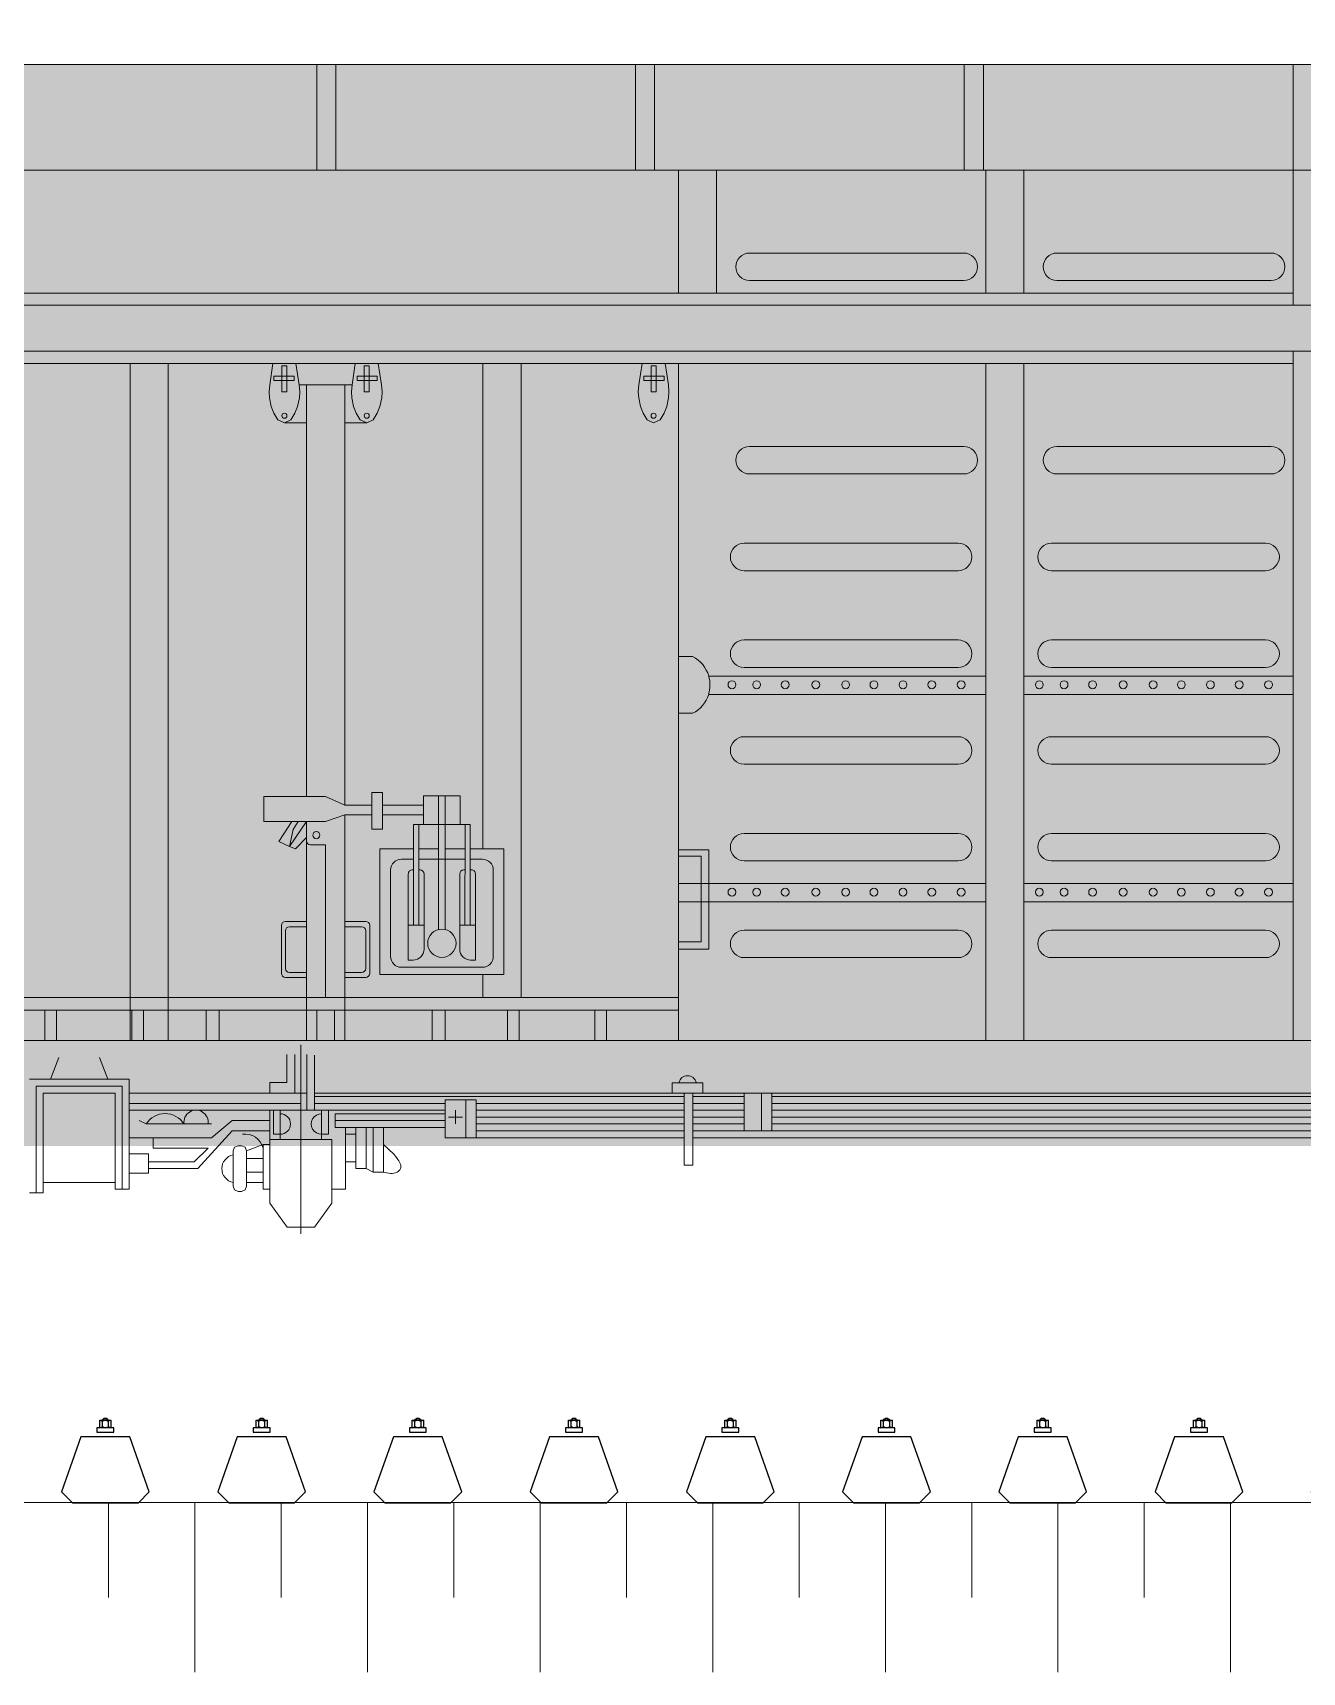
# Model space of a CAD drawing. Extents: x -47970 to 37163, y -191118 to -99096.
# Drawn here: x -3533 to 879, y -144646 to -138948 of the extents above; entities that cross this region are included whole.
import ezdxf

# ---------------------------------------------------------------- set-up
doc = ezdxf.new("R2010")
doc.units = 0
doc.header["$LTSCALE"] = 45
doc.header["$MEASUREMENT"] = 0
doc.linetypes.add('K5LT_THIN', pattern=[0])
for name, color, linetype, lineweight in [('2.Тонкая', 7, 'CONTINUOUS', 18), ('второстепенные', 7, 'CONTINUOUS', 25), ('линии', 7, 'CONTINUOUS', 35), ('штриховка', 7, 'CONTINUOUS', 9)]:
    doc.layers.add(name, color=color, linetype=linetype, lineweight=lineweight)
doc.layers.add('R', color=1, linetype='CONTINUOUS')

# ---------------------------------------------------------------- blocks, each defined once
blk = doc.blocks.new('*U88')
at = {"layer": 'штриховка', "ltscale": 100, "true_color": 0xffffff}
h = blk.add_hatch(color=7, dxfattribs=at)
h.dxf.hatch_style = 1
edge = h.paths.add_edge_path()
edge.add_line((6859.5, 4171.8), (6859.6, 4223))
edge.add_line((6859.6, 4223), (6859.6, 4530.7))
edge.add_arc((6800.4, 4530.7), 59.2, 0, 90)
edge.add_line((6800.4, 4589.9), (-6800.4, 4589.9))
edge.add_arc((-6800.4, 4530.7), 59.2, 90, 180)
edge.add_line((-6859.6, 4530.7), (-6859.6, 4223))
edge.add_line((-6859.6, 4223), (-6859.6, 4057.8))
edge.add_line((-6859.6, 4057.8), (-6859.5, 4057.8))
edge.add_line((-6859.5, 4057.8), (-6859.5, 1197.2))
edge.add_line((-6859.5, 1197.2), (-6934.8, 1197.2))
edge.add_line((-6934.8, 1197.2), (-6934.8, 830.7))
edge.add_line((-6934.8, 830.7), (-6361, 830.7))
edge.add_ellipse((-5949.5, 501.3), major_axis=(0, 527.1), ratio=1, start_angle=411.3283, end_angle=521.9971)
edge.add_line((-6112.4, 0), (-5786.6, 0))
edge.add_ellipse((-5949.5, 501.3), major_axis=(0, 527.1), ratio=1, start_angle=198.0029, end_angle=234.647)
edge.add_ellipse((-5949.5, 501.3), major_axis=(0, 527.1), ratio=1, start_angle=234.647, end_angle=237.3136)
edge.add_line((-5505.9, 216.7), (-5473.6, 221.6))
edge.add_ellipse((-5520.8, 294.2), major_axis=(0, 86.6), ratio=1, start_angle=213.0505, end_angle=238.1758)
edge.add_line((-5447.2, 248.5), (-5431, 228.4))
edge.add_ellipse((-5377.5, 271.7), major_axis=(0, 68.8), ratio=1, start_angle=128.9623, end_angle=166.6331)
edge.add_ellipse((-5377.5, 271.7), major_axis=(0, 68.8), ratio=1, start_angle=166.6331, end_angle=180)
edge.add_line((-5377.5, 202.8), (-4999.8, 202.8))
edge.add_line((-4999.8, 202.8), (-4622.1, 202.8))
edge.add_ellipse((-4622.1, 271.7), major_axis=(0, 68.8), ratio=1, start_angle=180, end_angle=193.3669)
edge.add_ellipse((-4622.1, 271.7), major_axis=(0, 68.8), ratio=1, start_angle=193.3669, end_angle=231.0377)
edge.add_line((-4568.5, 228.4), (-4552.3, 248.5))
edge.add_ellipse((-4478.7, 294.2), major_axis=(0, 86.6), ratio=1, start_angle=121.8242, end_angle=146.9495)
edge.add_line((-4525.9, 221.6), (-4493.7, 216.7))
edge.add_ellipse((-4050, 501.3), major_axis=(0, 527.1), ratio=1, start_angle=122.6864, end_angle=125.353)
edge.add_ellipse((-4050, 501.3), major_axis=(0, 527.1), ratio=1, start_angle=125.353, end_angle=161.9971)
edge.add_line((-4212.9, 0), (-3887.1, 0))
edge.add_ellipse((-4050, 501.3), major_axis=(0, 527.1), ratio=1, start_angle=198.0029, end_angle=308.6717)
edge.add_line((-3638.5, 830.7), (3638.5, 830.7))
edge.add_ellipse((4050, 501.3), major_axis=(0, 527.1), ratio=1, start_angle=51.3283, end_angle=161.9971)
edge.add_line((3887.1, 0), (4212.9, 0))
edge.add_ellipse((4050, 501.3), major_axis=(0, 527.1), ratio=1, start_angle=198.0029, end_angle=234.647)
edge.add_ellipse((4050, 501.3), major_axis=(0, 527.1), ratio=1, start_angle=234.647, end_angle=237.3136)
edge.add_line((4493.7, 216.7), (4525.9, 221.6))
edge.add_ellipse((4478.7, 294.2), major_axis=(0, 86.6), ratio=1, start_angle=213.0505, end_angle=238.1758)
edge.add_line((4552.3, 248.5), (4568.5, 228.4))
edge.add_ellipse((4622.1, 271.7), major_axis=(0, 68.8), ratio=1, start_angle=128.9623, end_angle=166.6331)
edge.add_ellipse((4622.1, 271.7), major_axis=(0, 68.8), ratio=1, start_angle=166.6331, end_angle=180)
edge.add_line((4622.1, 202.8), (4999.8, 202.8))
edge.add_line((4999.8, 202.8), (5377.5, 202.8))
edge.add_ellipse((5377.5, 271.7), major_axis=(0, 68.8), ratio=1, start_angle=180, end_angle=193.3669)
edge.add_ellipse((5377.5, 271.7), major_axis=(0, 68.8), ratio=1, start_angle=193.3669, end_angle=231.0377)
edge.add_line((5431, 228.4), (5447.2, 248.5))
edge.add_ellipse((5520.8, 294.2), major_axis=(0, 86.6), ratio=1, start_angle=121.8242, end_angle=146.9495)
edge.add_line((5473.6, 221.6), (5505.9, 216.7))
edge.add_ellipse((5949.5, 501.3), major_axis=(0, 527.1), ratio=1, start_angle=122.6864, end_angle=125.353)
edge.add_ellipse((5949.5, 501.3), major_axis=(0, 527.1), ratio=1, start_angle=125.353, end_angle=161.9971)
edge.add_line((5786.6, 0), (6112.4, 0))
edge.add_ellipse((5949.5, 501.3), major_axis=(0, 527.1), ratio=1, start_angle=-161.9971, end_angle=-51.3283)
edge.add_line((6361, 830.7), (6934.8, 830.7))
edge.add_line((6934.8, 830.7), (6934.8, 1197.2))
edge.add_line((6934.8, 1197.2), (6859.5, 1197.2))
edge.add_line((6859.5, 1197.2), (6859.5, 4171.8))
h.paths.add_polyline_path([(7365, 1143), (7379.6, 1178.4), (7415, 1193), (7271.6, 1193), (7247.6, 1181), (7199.3, 1116.7), (7175.3, 1104.7), (6934.8, 1104.7), (6934.8, 876.8), (7008, 914.2), (7059.5, 910.6), (7188, 820.4), (7285.7, 810.7), (7431.2, 874.6), (7365, 903.7)])
h.paths.add_polyline_path([(6934.8, 4171.8), (6859.6, 4171.8), (6859.5, 1197.2), (6934.8, 1197.2)], flags=17)
h.paths.add_polyline_path([(-6934.8, 1114.7), (-7092.8, 1114.7), (-7115.9, 1126.3), (-7164.3, 1189.9), (-7189.1, 1203), (-7365, 1203), (-7365, 891.8), (-7203.2, 820.8), (-7153.1, 812.8), (-7104.6, 830.8), (-6977, 920.7), (-6934.8, 923.6)])
h.paths.add_polyline_path([(-7365, 1203), (-7401.3, 1188), (-7415, 1153), (-7415, 913.7), (-7365, 891.8)])
h.paths.add_polyline_path([(-6859.6, 4057.8), (-6934.8, 4057.8), (-6934.8, 1197.2), (-6859.5, 1197.2)], flags=17)
h.paths.add_polyline_path([(-3703, 4700), (-4216, 4700), (-4216, 4652.7), (-3703, 4652.7)])
h.paths.add_polyline_path([(-3703, 4652.7), (-4216, 4652.7), (-4216, 4589.9), (-3703, 4589.9)])
h.paths.add_polyline_path([(-4216, 4652.7), (-4431.6, 4652.7), (-4431.6, 4589.9), (-4216, 4589.9)])
h.paths.add_polyline_path([(-3495.9, 4652.7), (-3703, 4652.7), (-3703, 4589.9), (-3495.9, 4589.9)])
h.paths.add_polyline_path([(4431.6, 4652.7), (4216, 4652.7), (4216, 4589.9), (4431.6, 4589.9)])
h.paths.add_polyline_path([(4216, 4652.7), (3703, 4652.7), (3703, 4589.9), (4216, 4589.9)])
h.paths.add_polyline_path([(4216, 4700), (3703, 4700), (3703, 4652.7), (4216, 4652.7)])
h.paths.add_polyline_path([(3703, 4652.7), (3495.9, 4652.7), (3495.9, 4589.9), (3703, 4589.9)])
at = {"layer": '2.Тонкая'}
for p, q in [((6800.4, 4589.9), (-6800.4, 4589.9)), ((-6859.6, 4223), (6859.6, 4223)), ((-3495.9, 3753.2), (0, 3753.2)), ((3495.9, 3753.2), (0, 3753.2)), ((-3495.9, 3593.5), (0, 3593.5)), ((3495.9, 3593.5), (0, 3593.5)), ((-679.5, 3551.1), (-679.5, 1197.2)), ((-546.8, 3551.1), (-546.8, 1197.2)), ((546.8, 3551.1), (546.8, 1863.8)), ((679.5, 3551.1), (679.5, 1347.2)), ((1226.3, 3551.1), (1226.3, 1197.2)), ((-1226.3, 1347.2), (1226.3, 1347.2)), ((-1226.3, 1302.7), (1226.3, 1302.7)), ((6859.5, 1197.2), (-6859.5, 1197.2))]:
    blk.add_line(p, q, dxfattribs=at)
at = {"layer": '2.Тонкая', "color": 253}
for p, q in [((-30.7, 4223), (-30.7, 4589.9)), ((35.7, 4223), (35.7, 4589.9)), ((1076.9, 4223), (1076.9, 4589.9)), ((1143.3, 4223), (1143.3, 4589.9)), ((2220.2, 4223), (2220.2, 4589.9)), ((2286.5, 4223), (2286.5, 4589.9)), ((3363.2, 4223), (3363.2, 4589.9)), ((1226.3, 4223), (1226.3, 3794.9)), ((1359, 4223), (1359, 3794.9)), ((2294.7, 4223), (2294.7, 3794.9)), ((2427.4, 4223), (2427.4, 3794.9)), ((3363.2, 4223), (3363.2, 3753.2)), ((1473.9, 3934.5), (2218.3, 3934.5)), ((2542.3, 3934.5), (3286.7, 3934.5)), ((1473.9, 3839.1), (2218.3, 3839.1)), ((2542.3, 3839.1), (3286.7, 3839.1)), ((-3363.2, 3794.9), (0, 3794.9)), ((3363.2, 3794.9), (0, 3794.9)), ((3363.2, 3593.5), (3363.2, 1197.2)), ((-3363.2, 3551.1), (0, 3551.1)), ((-182.9, 3551.1), (-194.3, 3476.4)), ((-103.3, 3551.1), (-91.9, 3476.4)), ((3363.2, 3551.1), (0, 3551.1)), ((103.3, 3551.1), (91.9, 3476.4)), ((182.9, 3551.1), (194.3, 3476.4)), ((1100.4, 3551.1), (1089, 3476.4)), ((1180, 3551.1), (1191.4, 3476.4)), ((2294.7, 3551.1), (2294.7, 1197.2)), ((2427.4, 3551.1), (2427.4, 1197.2)), ((-196.2, 3452), (-194.3, 3476.4)), ((-91.9, 3476.4), (91.9, 3476.4)), ((-90, 3452), (-91.9, 3476.4)), ((-66.4, 3476.4), (-66.4, 2046.2)), ((66.4, 3476.4), (66.4, 2015.2)), ((90, 3452), (91.9, 3476.4)), ((196.2, 3452), (194.3, 3476.4)), ((1087.1, 3452), (1089, 3476.4)), ((1193.3, 3452), (1191.4, 3476.4)), ((-195, 3430.9), (-196.2, 3452)), ((-188.7, 3401.5), (-195, 3430.9)), ((-97.5, 3401.5), (-91.2, 3430.9)), ((-91.2, 3430.9), (-90, 3452)), ((91.2, 3430.9), (90, 3452)), ((97.5, 3401.5), (91.2, 3430.9)), ((188.7, 3401.5), (195, 3430.9)), ((195, 3430.9), (196.2, 3452)), ((1088.3, 3430.9), (1087.1, 3452)), ((1094.6, 3401.5), (1088.3, 3430.9)), ((1185.8, 3401.5), (1192.1, 3430.9)), ((1192.1, 3430.9), (1193.3, 3452)), ((-179.6, 3378.3), (-188.7, 3401.5)), ((-165.7, 3354.7), (-179.6, 3378.3)), ((-120.5, 3354.7), (-106.6, 3378.3)), ((-106.6, 3378.3), (-97.5, 3401.5)), ((106.6, 3378.3), (97.5, 3401.5)), ((120.5, 3354.7), (106.6, 3378.3)), ((165.7, 3354.7), (179.6, 3378.3)), ((179.6, 3378.3), (188.7, 3401.5)), ((1103.7, 3378.3), (1094.6, 3401.5)), ((1117.6, 3354.7), (1103.7, 3378.3)), ((1162.8, 3354.7), (1176.7, 3378.3)), ((1176.7, 3378.3), (1185.8, 3401.5)), ((-143.1, 3344.2), (-165.7, 3354.7)), ((-143.1, 3344.2), (-120.5, 3354.7)), ((-143.1, 3344.2), (-66.4, 3344.2)), ((143.1, 3344.2), (66.4, 3344.2)), ((143.1, 3344.2), (120.5, 3354.7)), ((143.1, 3344.2), (165.7, 3354.7)), ((1140.2, 3344.2), (1117.6, 3354.7)), ((1140.2, 3344.2), (1162.8, 3354.7)), ((1473.9, 3262.1), (2218.3, 3262.1)), ((2542.3, 3262.1), (3286.7, 3262.1)), ((1473.9, 3166.7), (2218.3, 3166.7)), ((2542.3, 3166.7), (3286.7, 3166.7)), ((1454.7, 2925.9), (2199, 2925.9)), ((2523.1, 2925.9), (3267.5, 2925.9)), ((1454.7, 2830.5), (2199, 2830.5)), ((2523.1, 2830.5), (3267.5, 2830.5)), ((1454.7, 2589.7), (2199, 2589.7)), ((2523.1, 2589.7), (3267.5, 2589.7)), ((1275.7, 2532.1), (1226.3, 2532.1)), ((1331.9, 2464.2), (2294.7, 2464.2)), ((1454.7, 2494.3), (2199, 2494.3)), ((2427.4, 2464.2), (3363.2, 2464.2)), ((2523.1, 2494.3), (3267.5, 2494.3)), ((1331.9, 2400.5), (2294.7, 2400.5)), ((2427.4, 2400.5), (3363.2, 2400.5)), ((1275.7, 2334.9), (1226.3, 2334.9)), ((1454.7, 2253.5), (2199, 2253.5)), ((2523.1, 2253.5), (3267.5, 2253.5)), ((1454.7, 2158.1), (2199, 2158.1)), ((2523.1, 2158.1), (3267.5, 2158.1)), ((0, 2046.2), (-214.7, 2046.2)), ((-214.7, 1958.5), (-214.7, 2046.2)), ((66.4, 2015.2), (0, 2046.2)), ((160.4, 2015.2), (66.4, 2015.2)), ((340.2, 2015.2), (197.8, 2015.2)), ((340.2, 2015.2), (340.2, 2048.5)), ((340.2, 2048.5), (404.2, 2048.5)), ((340.2, 1981.8), (340.2, 2015.2)), ((392.9, 1583.5), (392.9, 2048.5)), ((468.3, 2048.5), (404.2, 2048.5)), ((415.5, 1583.5), (415.5, 2048.5)), ((468.3, 2015.2), (468.3, 2048.5)), ((468.3, 1981.8), (468.3, 2015.2)), ((0, 1958.5), (-214.7, 1958.5)), ((-162.8, 1888.8), (-117.3, 1958.5)), ((-66.4, 1958.5), (-125.1, 1871.8)), ((-112.9, 1931), (-95.2, 1958.5)), ((-66.4, 1958.5), (-66.4, 1891.4)), ((66.4, 1981.8), (0, 1958.5)), ((66.4, 1981.8), (66.4, 1197.2)), ((160.4, 1981.8), (66.4, 1981.8)), ((340.2, 1981.8), (197.8, 1981.8)), ((305.8, 1598.3), (305.8, 1948.4)), ((323.6, 1948.4), (305.8, 1948.4)), ((324, 1598.3), (323.6, 1948.4)), ((323.6, 1948.4), (404.2, 1948.4)), ((340.2, 1948.4), (340.2, 1981.8)), ((484.8, 1948.4), (404.2, 1948.4)), ((468.3, 1948.4), (468.3, 1981.8)), ((484.4, 1598.3), (484.8, 1948.4)), ((484.8, 1948.4), (502.6, 1948.4)), ((502.6, 1598.3), (502.6, 1948.4)), ((-125.1, 1871.8), (-162.8, 1888.8)), ((-125.1, 1871.8), (-112.9, 1931)), ((-66.4, 1902.7), (-104.9, 1864.2)), ((-66.4, 1891.4), (-66.4, 1197.2)), ((1454.7, 1917.3), (2199, 1917.3)), ((2523.1, 1917.3), (3267.5, 1917.3)), ((-125.1, 1871.8), (-104.9, 1864.2)), ((-52.1, 1877.2), (0, 1877.2)), ((0, 1347.2), (0, 1877.2)), ((188.4, 1427.1), (188.4, 1863.8)), ((188.4, 1863.8), (305.8, 1863.8)), ((263.5, 1827.9), (305.8, 1827.9)), ((323.7, 1863.8), (392.9, 1863.8)), ((323.7, 1827.9), (404.2, 1827.9)), ((484.7, 1827.9), (404.2, 1827.9)), ((484.7, 1863.8), (415.5, 1863.8)), ((620, 1863.8), (502.6, 1863.8)), ((545, 1827.9), (502.6, 1827.9)), ((620, 1427.1), (620, 1863.8)), ((1226.3, 1860.5), (1331.9, 1860.5)), ((1226.3, 1838.8), (1305.3, 1838.8)), ((1305.3, 1838.8), (1305.3, 1541.1)), ((1331.9, 1860.5), (1331.9, 1514.5)), ((225.6, 1790), (225.6, 1490.2)), ((287.6, 1477.4), (287.6, 1776.9)), ((305.8, 1791), (302.2, 1791.1)), ((328.3, 1790.4), (323.8, 1791)), ((342.2, 1515.3), (342.2, 1776.2)), ((466.3, 1515.3), (466.3, 1776.2)), ((480.1, 1790.4), (484.7, 1791)), ((502.6, 1791), (506.2, 1791.1)), ((520.8, 1477.4), (520.8, 1776.9)), ((582.8, 1790), (582.8, 1490.2)), ((1454.7, 1821.9), (2199, 1821.9)), ((2523.1, 1821.9), (3267.5, 1821.9)), ((1331.9, 1743.4), (1226.3, 1743.4)), ((1331.9, 1743.4), (2294.7, 1743.4)), ((2427.4, 1743.4), (3363.2, 1743.4)), ((1226.3, 1679.7), (1331.9, 1679.7)), ((1331.9, 1679.7), (2294.7, 1679.7)), ((2427.4, 1679.7), (3363.2, 1679.7)), ((-153.7, 1597.4), (-153.7, 1431.1)), ((-66.4, 1611.6), (-139.5, 1611.6)), ((66.4, 1611.6), (139.5, 1611.6)), ((153.7, 1597.4), (153.7, 1431.1)), ((305.8, 1598.3), (287.6, 1598.3)), ((324, 1598.3), (305.8, 1598.3)), ((342.2, 1598.3), (324, 1598.3)), ((466.3, 1598.3), (484.4, 1598.3)), ((484.4, 1598.3), (502.6, 1598.3)), ((502.6, 1598.3), (520.8, 1598.3)), ((-139.6, 1579), (-139.6, 1448.1)), ((-125.4, 1593.2), (-66.4, 1593.2)), ((125.4, 1593.2), (66.4, 1593.2)), ((139.6, 1579), (139.6, 1448.1)), ((1305.3, 1541.1), (1226.3, 1541.1)), ((1454.7, 1581.1), (2199, 1581.1)), ((2523.1, 1581.1), (3267.5, 1581.1)), ((1331.9, 1514.5), (1226.3, 1514.5)), ((1454.7, 1485.7), (1826.9, 1485.7)), ((1826.9, 1485.7), (2199, 1485.7)), ((2523.1, 1485.7), (2895.3, 1485.7)), ((2895.3, 1485.7), (3267.5, 1485.7)), ((-66.4, 1433.9), (-125.4, 1433.9)), ((66.4, 1433.9), (125.4, 1433.9)), ((188.4, 1427.1), (404.2, 1427.1)), ((263.5, 1452.4), (404.2, 1452.4)), ((287.6, 1477.4), (304.3, 1477.4)), ((545, 1452.4), (404.2, 1452.4)), ((620, 1427.1), (404.2, 1427.1)), ((520.8, 1477.4), (504.1, 1477.4)), ((546.8, 1427.1), (546.8, 1347.2)), ((-139.5, 1416.9), (-66.4, 1416.9)), ((139.5, 1416.9), (66.4, 1416.9)), ((-976.3, 1302.7), (-976.3, 1197.2)), ((-935.7, 1197.2), (-935.7, 1302.7)), ((-673.3, 1197.2), (-673.3, 1302.7)), ((-632.6, 1197.2), (-632.6, 1302.7)), ((-415.2, 1197.2), (-415.2, 1302.7)), ((-370.2, 1197.2), (-370.2, 1302.7)), ((-30.6, 1302.7), (-30.6, 1197.2)), ((31.4, 1302.7), (31.4, 1197.2)), ((370.2, 1197.2), (370.2, 1302.7)), ((415.2, 1197.2), (415.2, 1302.7)), ((632.6, 1197.2), (632.6, 1302.7)), ((673.3, 1197.2), (673.3, 1302.7)), ((935.7, 1197.2), (935.7, 1302.7)), ((976.3, 1302.7), (976.3, 1197.2)), ((-415.2, 1197.2), (-414.7, 1197.2)), ((415.2, 1197.2), (414.7, 1197.2)), ((-134.9, 1051.8), (-134.9, 1148.4)), ((-106.4, 1148.4), (-106.4, 1015)), ((-85.9, 1182.3), (-85.9, 525.2)), ((-65.4, 1148.4), (-65.4, 955.3)), ((-38.1, 1146.4), (-38.1, 955.3)), ((-927, 1139), (-955.8, 1062.8)), ((-785.9, 1139), (-757.1, 1062.8)), ((-1029.7, 1062.8), (-683.2, 1062.8)), ((-1005.8, 668.6), (-1005.8, 1038.9)), ((-1005.8, 1038.9), (-707.1, 1038.9)), ((-707.1, 1038.9), (-707.1, 680.5)), ((-683.2, 1062.8), (-683.2, 680.5)), ((-193.6, 1015), (-193.6, 1051.8)), ((-193.6, 1051.8), (-134.9, 1051.8)), ((1311.8, 1050.9), (1204.3, 1050.9)), ((1204.3, 1050.9), (1204.3, 1015)), ((1311.8, 1015), (1311.8, 1050.9)), ((-731, 1015), (-981.9, 1015)), ((-981.9, 1015), (-981.9, 704.4)), ((-731, 704.4), (-731, 1015)), ((-65.4, 1015), (-683.2, 1015)), ((-683.2, 979.2), (-85.9, 979.2)), ((3931.8, 1015), (-38.1, 1015)), ((-38.1, 1003.1), (1246.1, 1003.1)), ((-38.1, 979.2), (415.8, 979.2)), ((523.4, 991.1), (415.8, 991.1)), ((415.8, 991.1), (415.8, 859.7)), ((487.5, 991.1), (487.5, 859.7)), ((523.4, 859.7), (523.4, 991.1)), ((523.4, 979.2), (1246.1, 979.2)), ((1204.3, 1015), (1311.8, 1015)), ((1246.1, 1015), (1276, 1015)), ((1246.1, 764.1), (1246.1, 1015)), ((1276, 1015), (1276, 764.1)), ((1276, 1003.1), (1455.2, 1003.1)), ((1276, 979.2), (1455.2, 979.2)), ((1455.2, 1015), (1550.8, 1015)), ((1455.2, 883.6), (1455.2, 1015)), ((1514.9, 1015), (1514.9, 883.6)), ((1550.8, 1015), (1550.8, 883.6)), ((1550.8, 1003.1), (3888.5, 1003.1)), ((1550.8, 979.2), (3827.5, 979.2)), ((-85.9, 955.3), (-683.2, 955.3)), ((-623.5, 907.5), (-647.4, 919.4)), ((-396.5, 859.7), (-324.8, 919.4)), ((-324.8, 919.4), (-193.4, 919.4)), ((-193.4, 853.7), (-193.4, 955.3)), ((-181.5, 955.3), (-181.5, 871.7)), ((-157.6, 853.7), (-157.6, 955.3)), ((-85.9, 955.3), (415.8, 955.3)), ((-14.2, 853.7), (-14.2, 955.3)), ((9.7, 955.3), (9.7, 871.7)), ((415.8, 943.3), (33.6, 943.3)), ((33.6, 943.3), (33.6, 895.6)), ((33.6, 919.4), (415.8, 919.4)), ((427.8, 931.4), (475.6, 931.4)), ((451.7, 955.3), (451.7, 907.5)), ((523.4, 955.3), (1246.1, 955.3)), ((523.4, 931.4), (1246.1, 931.4)), ((1276, 955.3), (1455.2, 955.3)), ((1276, 931.4), (1455.2, 931.4)), ((1550.8, 955.3), (3782.1, 955.3)), ((1550.8, 931.4), (3745.2, 931.4)), ((-683.2, 859.7), (-396.5, 859.7)), ((-623.5, 907.5), (-396.5, 907.5)), ((-599.6, 859.7), (-599.6, 823.9)), ((-444.3, 752.2), (-324.8, 883.6)), ((-324.8, 883.6), (-193.4, 883.6)), ((-181.5, 871.7), (-157.6, 871.7)), ((9.7, 871.7), (-14.2, 871.7)), ((33.6, 895.6), (415.8, 895.6)), ((69.4, 895.6), (69.4, 680.5)), ((69.4, 871.7), (105.2, 871.7)), ((105.2, 895.6), (105.2, 752.2)), ((141.1, 752.2), (141.1, 895.6)), ((165, 740.3), (165, 895.6)), ((200.8, 895.6), (200.8, 740.3)), ((415.8, 859.7), (523.4, 859.7)), ((523.4, 907.5), (1246.1, 907.5)), ((523.4, 883.6), (1246.1, 883.6)), ((523.4, 859.7), (1246.1, 859.7)), ((1276, 907.5), (1455.2, 907.5)), ((1276, 883.6), (3687.1, 883.6)), ((1276, 859.7), (3663.5, 859.7)), ((1550.8, 883.6), (1455.2, 883.6)), ((1550.8, 907.5), (3714.1, 907.5)), ((-615.3, 803.2), (-683.2, 803.2)), ((-683.2, 803.2), (-683.2, 737)), ((-615.3, 737), (-615.3, 803.2)), ((-599.6, 823.9), (-408.5, 823.9)), ((-408.5, 823.9), (-456.2, 776.1)), ((-316, 826.7), (-321.2, 814)), ((-321.2, 814), (-321.2, 690.8)), ((-303.3, 831.9), (-316, 826.7)), ((-292.7, 831.9), (-303.3, 831.9)), ((-280, 826.7), (-292.7, 831.9)), ((-274.8, 814), (-280, 826.7)), ((-274.8, 814), (-217.3, 835.8)), ((-274.8, 690.8), (-274.8, 814)), ((-193.4, 835.8), (-217.3, 835.8)), ((-217.3, 835.8), (-217.3, 680.5)), ((-85.9, 853.7), (-193.4, 853.7)), ((-193.4, 853.7), (-193.4, 632.7)), ((-85.9, 853.7), (21.6, 853.7)), ((21.6, 853.7), (21.6, 632.7)), ((-456.2, 776.1), (-615.3, 776.1)), ((-615.3, 752.2), (-444.3, 752.2)), ((-217.3, 788), (-274.8, 788)), ((69.4, 776.1), (105.2, 776.1)), ((105.2, 752.2), (141.1, 752.2)), ((141.1, 752.2), (165, 740.3)), ((1276, 764.1), (1246.1, 764.1)), ((-981.9, 704.4), (-981.9, 668.6)), ((-981.9, 704.4), (-731, 704.4)), ((-731, 680.5), (-731, 704.4)), ((-683.2, 737), (-615.3, 737)), ((-321.2, 690.8), (-316, 678.2)), ((-280, 678.2), (-274.8, 690.8)), ((-217.3, 740.3), (-274.8, 740.3)), ((-217.3, 704.4), (-274.8, 704.4)), ((200.8, 740.3), (165, 740.3)), ((-981.9, 668.6), (-1029.7, 668.6)), ((-683.2, 680.5), (-731, 680.5)), ((-316, 678.2), (-303.3, 672.9)), ((-303.3, 672.9), (-292.7, 672.9)), ((-292.7, 672.9), (-280, 678.2)), ((-217.3, 680.5), (-193.4, 680.5)), ((-193.4, 632.7), (-133.7, 549.1)), ((21.6, 632.7), (-38.1, 549.1)), ((45.5, 680.5), (21.6, 680.5)), ((69.4, 680.5), (45.5, 680.5)), ((-133.7, 549.1), (-85.9, 549.1)), ((-38.1, 549.1), (-85.9, 549.1))]:
    blk.add_line(p, q, dxfattribs=at)
for centre, radius in [((-143.1, 3369.1), 8.64), ((143.1, 3369.1), 8.64), ((1140.2, 3369.1), 8.64), ((1412.4, 2434), 13.6), ((1498.6, 2434), 13.6), ((1597.6, 2434), 13.6), ((1703.9, 2434), 13.6), ((1808, 2434), 13.6), ((1906, 2434), 13.6), ((2007.1, 2434), 13.6), ((2107.2, 2434), 13.6), ((2209.3, 2434), 13.6), ((2480.9, 2434), 13.6), ((2567, 2434), 13.6), ((2666.1, 2434), 13.6), ((2772.3, 2434), 13.6), ((2876.5, 2434), 13.6), ((2974.5, 2434), 13.6), ((3075.6, 2434), 13.6), ((3175.7, 2434), 13.6), ((3277.8, 2434), 13.6), ((-32.2, 1911.5), 12.4), ((1412.4, 1713.2), 13.6), ((1498.6, 1713.2), 13.6), ((1597.6, 1713.2), 13.6), ((1703.9, 1713.2), 13.6), ((1808, 1713.2), 13.6), ((1906, 1713.2), 13.6), ((2007.1, 1713.2), 13.6), ((2107.2, 1713.2), 13.6), ((2209.3, 1713.2), 13.6), ((2480.9, 1713.2), 13.6), ((2567, 1713.2), 13.6), ((2666.1, 1713.2), 13.6), ((2772.3, 1713.2), 13.6), ((2876.5, 1713.2), 13.6), ((2974.5, 1713.2), 13.6), ((3075.6, 1713.2), 13.6), ((3175.7, 1713.2), 13.6), ((3277.8, 1713.2), 13.6), ((404.2, 1535.6), 49.2), ((404.2, 1535.6), 49.2)]:
    blk.add_circle(centre, radius, dxfattribs=at)
for centre, radius, start, end in [((1473.9, 3886.8), 47.7, 90, 270), ((2218.3, 3886.8), 47.7, 270, 90), ((2542.3, 3886.8), 47.7, 90, 270), ((3286.7, 3886.8), 47.7, 270, 90), ((1473.9, 3214.4), 47.7, 90, 270), ((2218.3, 3214.4), 47.7, 270, 90), ((2542.3, 3214.4), 47.7, 90, 270), ((3286.7, 3214.4), 47.7, 270, 90), ((1454.7, 2878.2), 47.7, 90, 270), ((2199, 2878.2), 47.7, 270, 90), ((2523.1, 2878.2), 47.7, 90, 270), ((3267.5, 2878.2), 47.7, 270, 90), ((1454.7, 2542), 47.7, 90, 270), ((2199, 2542), 47.7, 270, 90), ((2523.1, 2542), 47.7, 90, 270), ((3267.5, 2542), 47.7, 270, 90), ((1226.3, 2434), 109.8, 15.931, 63.2384), ((1226.3, 2434), 109.8, 342.3884, 15.931), ((1226.3, 2434), 110.8, 296.5076, 342.3884), ((1454.7, 2205.8), 47.7, 90, 270), ((2199, 2205.8), 47.7, 270, 90), ((2523.1, 2205.8), 47.7, 90, 270), ((3267.5, 2205.8), 47.7, 270, 90), ((-52.1, 1891.4), 14.2, 180, 270), ((1454.7, 1869.6), 47.7, 90, 270), ((2199, 1869.6), 47.7, 270, 90), ((2523.1, 1869.6), 47.7, 90, 270), ((3267.5, 1869.6), 47.7, 270, 90), ((263.5, 1790), 37.9, 90, 180), ((545, 1790), 37.9, 0, 90), ((301.8, 1776.9), 14.2, 88.4149, 180), ((328, 1776.2), 14.2, 0, 88.4149), ((480.5, 1776.2), 14.2, 91.5851, 180), ((506.6, 1776.9), 14.2, 0, 91.5851), ((-139.5, 1597.4), 14.2, 90, 180), ((139.5, 1597.4), 14.2, 0, 90), ((-125.4, 1579), 14.2, 90, 180), ((125.4, 1579), 14.2, 0, 90), ((1454.7, 1533.4), 47.7, 90, 270), ((2199, 1533.4), 47.7, 270, 90), ((2523.1, 1533.4), 47.7, 90, 270), ((3267.5, 1533.4), 47.7, 270, 90), ((263.5, 1490.2), 37.9, 180, 270), ((304.3, 1515.3), 37.9, 270, 0), ((504.1, 1515.3), 37.9, 180, 270), ((545, 1490.2), 37.9, 270, 0), ((-139.5, 1431.1), 14.2, 180, 270), ((-125.4, 1448.1), 14.2, 180, 270), ((125.4, 1448.1), 14.2, 270, 0), ((139.5, 1431.1), 14.2, 270, 0)]:
    blk.add_arc(centre, radius, start, end, dxfattribs=at)
for centre, major_axis, start_param, end_param in [((1258.1, 1044.9), (0, 30.5), 4.909785, 7.656586), ((-557.8, 865.7), (0, 77.9), 5.279118, 7.287252), ((-450.3, 913.5), (0, 42.2), 4.570492, 7.995879), ((-157.6, 907.5), (0, 35.8), 3.141593, 6.283185), ((-14.2, 907.5), (0, 35.8), 0, 3.141593), ((-279.4, 808.3), (0, 64), 4.957368, 6.432998), ((-312, 752.2), (0, 48.7), 0.190456, 2.951137)]:
    blk.add_ellipse(centre, major_axis=major_axis, ratio=1, start_param=start_param, end_param=end_param, dxfattribs=at)
blk.add_open_spline([(200.8, 740.3), (217.6, 736.3), (240.2, 730.9), (269, 757), (242.4, 800.9), (217.1, 822.2), (200.8, 835.8)], degree=3, knots=[0, 0, 0, 0, 2.271186, 3.074171, 4.869702, 8.081644, 8.081644, 8.081644, 8.081644], dxfattribs=at)
at = {"layer": 'R', "color": 7, "linetype": 'K5LT_THIN', "lineweight": 18}
for p, q in [((-151.7, 3542.2), (-134.5, 3542.2)), ((-151.7, 3451.9), (-151.7, 3542.2)), ((-134.5, 3542.2), (-134.5, 3451.9)), ((151.7, 3542.2), (134.5, 3542.2)), ((134.5, 3542.2), (134.5, 3451.9)), ((151.7, 3451.9), (151.7, 3542.2)), ((1148.9, 3542.2), (1131.6, 3542.2)), ((1131.6, 3542.2), (1131.6, 3451.9)), ((1148.9, 3451.9), (1148.9, 3542.2)), ((-179.8, 3507), (-109.4, 3507)), ((-179.8, 3491.5), (-179.8, 3507)), ((-109.4, 3491.5), (-179.8, 3491.5)), ((-109.4, 3507), (-109.4, 3491.5)), ((179.8, 3507), (109.4, 3507)), ((109.4, 3507), (109.4, 3491.5)), ((109.4, 3491.5), (179.8, 3491.5)), ((179.8, 3491.5), (179.8, 3507)), ((1176.9, 3507), (1106.5, 3507)), ((1106.5, 3507), (1106.5, 3491.5)), ((1106.5, 3491.5), (1176.9, 3491.5)), ((1176.9, 3491.5), (1176.9, 3507)), ((-134.5, 3451.9), (-151.7, 3451.9)), ((134.5, 3451.9), (151.7, 3451.9)), ((1131.6, 3451.9), (1148.9, 3451.9)), ((160.4, 2060), (197.8, 2060)), ((160.4, 1931.7), (160.4, 2060)), ((197.8, 2060), (197.8, 1931.7)), ((197.8, 1931.7), (160.4, 1931.7))]:
    blk.add_line(p, q, dxfattribs=at)
blk = doc.blocks.new('A$C37834B56')
at = {"layer": 'второстепенные'}
for p, q in [((55.7, 15.1), (114.3, 15.1)), ((55.7, 0), (55.7, 15.1)), ((114.3, 0), (55.7, 0)), ((104.2, 42.2), (65.8, 42.2)), ((65.8, 42.2), (65.8, 15.1)), ((65.8, 42.2), (75, 38.2)), ((65.8, 15.1), (75, 19.3)), ((65.8, 15.1), (104.2, 15.1)), ((75, 42.2), (95, 42.2)), ((84.2, 42.2), (75, 38.2)), ((75, 38.2), (75, 19.3)), ((84.2, 15.1), (75, 19.3)), ((80, 47.2), (90, 47.2)), ((85.8, 42.2), (95, 38.2)), ((85.8, 15.1), (95, 19.3)), ((104.2, 42.2), (95, 38.2)), ((95, 19.3), (95, 38.2)), ((104.2, 15.1), (95, 19.3)), ((104.2, 15.1), (104.2, 42.2)), ((114.3, 15.1), (114.3, 0))]:
    blk.add_line(p, q, dxfattribs=at)
for centre, start, end in [((80, 42.2), 90, 180), ((90, 42.2), 0, 90)]:
    blk.add_arc(centre, 5, start, end, dxfattribs=at)
blk = doc.blocks.new('A$C06FD76E9')
at = {"layer": 'второстепенные', "ltscale": 1000}
blk.add_lwpolyline([(-85.2, -230), (-123.2, -192), (-55.7, 0), (114.3, 0), (181.8, -192), (143.8, -230)], close=True, dxfattribs=at)
blk = doc.blocks.new('*U259')
at = {"layer": '2.Тонкая', "ltscale": 1000, "xscale": -1}
for p in [(-186.5, 40.7), (356.5, 40.7), (356.5, 40.7)]:
    blk.add_blockref('A$C37834B56', p, dxfattribs=at)
at = {"layer": 'второстепенные', "ltscale": 1000, "xscale": -1}
for p in [(-242.2, 25), (300.8, 25), (300.8, 25)]:
    blk.add_blockref('A$C06FD76E9', p, dxfattribs=at)
blk = doc.blocks.new('*U260')
at = {"layer": 'линии', "color": 0, "linetype": 'ByBlock', "lineweight": -2, "transparency": 16777216}
for p in [(43983, 0), (44526, 0), (45069, 0), (45612, 0), (46155, 0), (46698, 0), (47241, 0), (47784, 0), (48327, 0)]:
    blk.add_blockref('*U259', p, dxfattribs=at)
blk = doc.blocks.new('*U257')
at = {"layer": '2.Тонкая', "color": 56, "ltscale": 1000, "true_color": 0x808000}
for p, q in [((-150, 295.2), (-150, -295.2)), ((-150, 295.2), (450, 295.2)), ((150, 295.2), (150, -35.3))]:
    blk.add_line(p, q, dxfattribs=at)
blk = doc.blocks.new('*U258')
at = {"layer": 'линии', "color": 0, "linetype": 'ByBlock', "lineweight": -2, "transparency": 16777216}
for p in [(44400, 0), (45000, 0), (45600, 0), (46200, 0), (46800, 0), (47400, 0), (48000, 0), (48600, 0)]:
    blk.add_blockref('*U257', p, dxfattribs=at)

msp = doc.modelspace()

# ---------------------------------------------------------------- block references
at = {"layer": 'линии'}
for name, p in [('*U88', (-2515.6, -143647.8)), ('*U260', (-47535.4, -143852.3)), ('*U258', (-47819.8, -144350.5))]:
    msp.add_blockref(name, p, dxfattribs=at)

doc.saveas('drawing.dxf')
